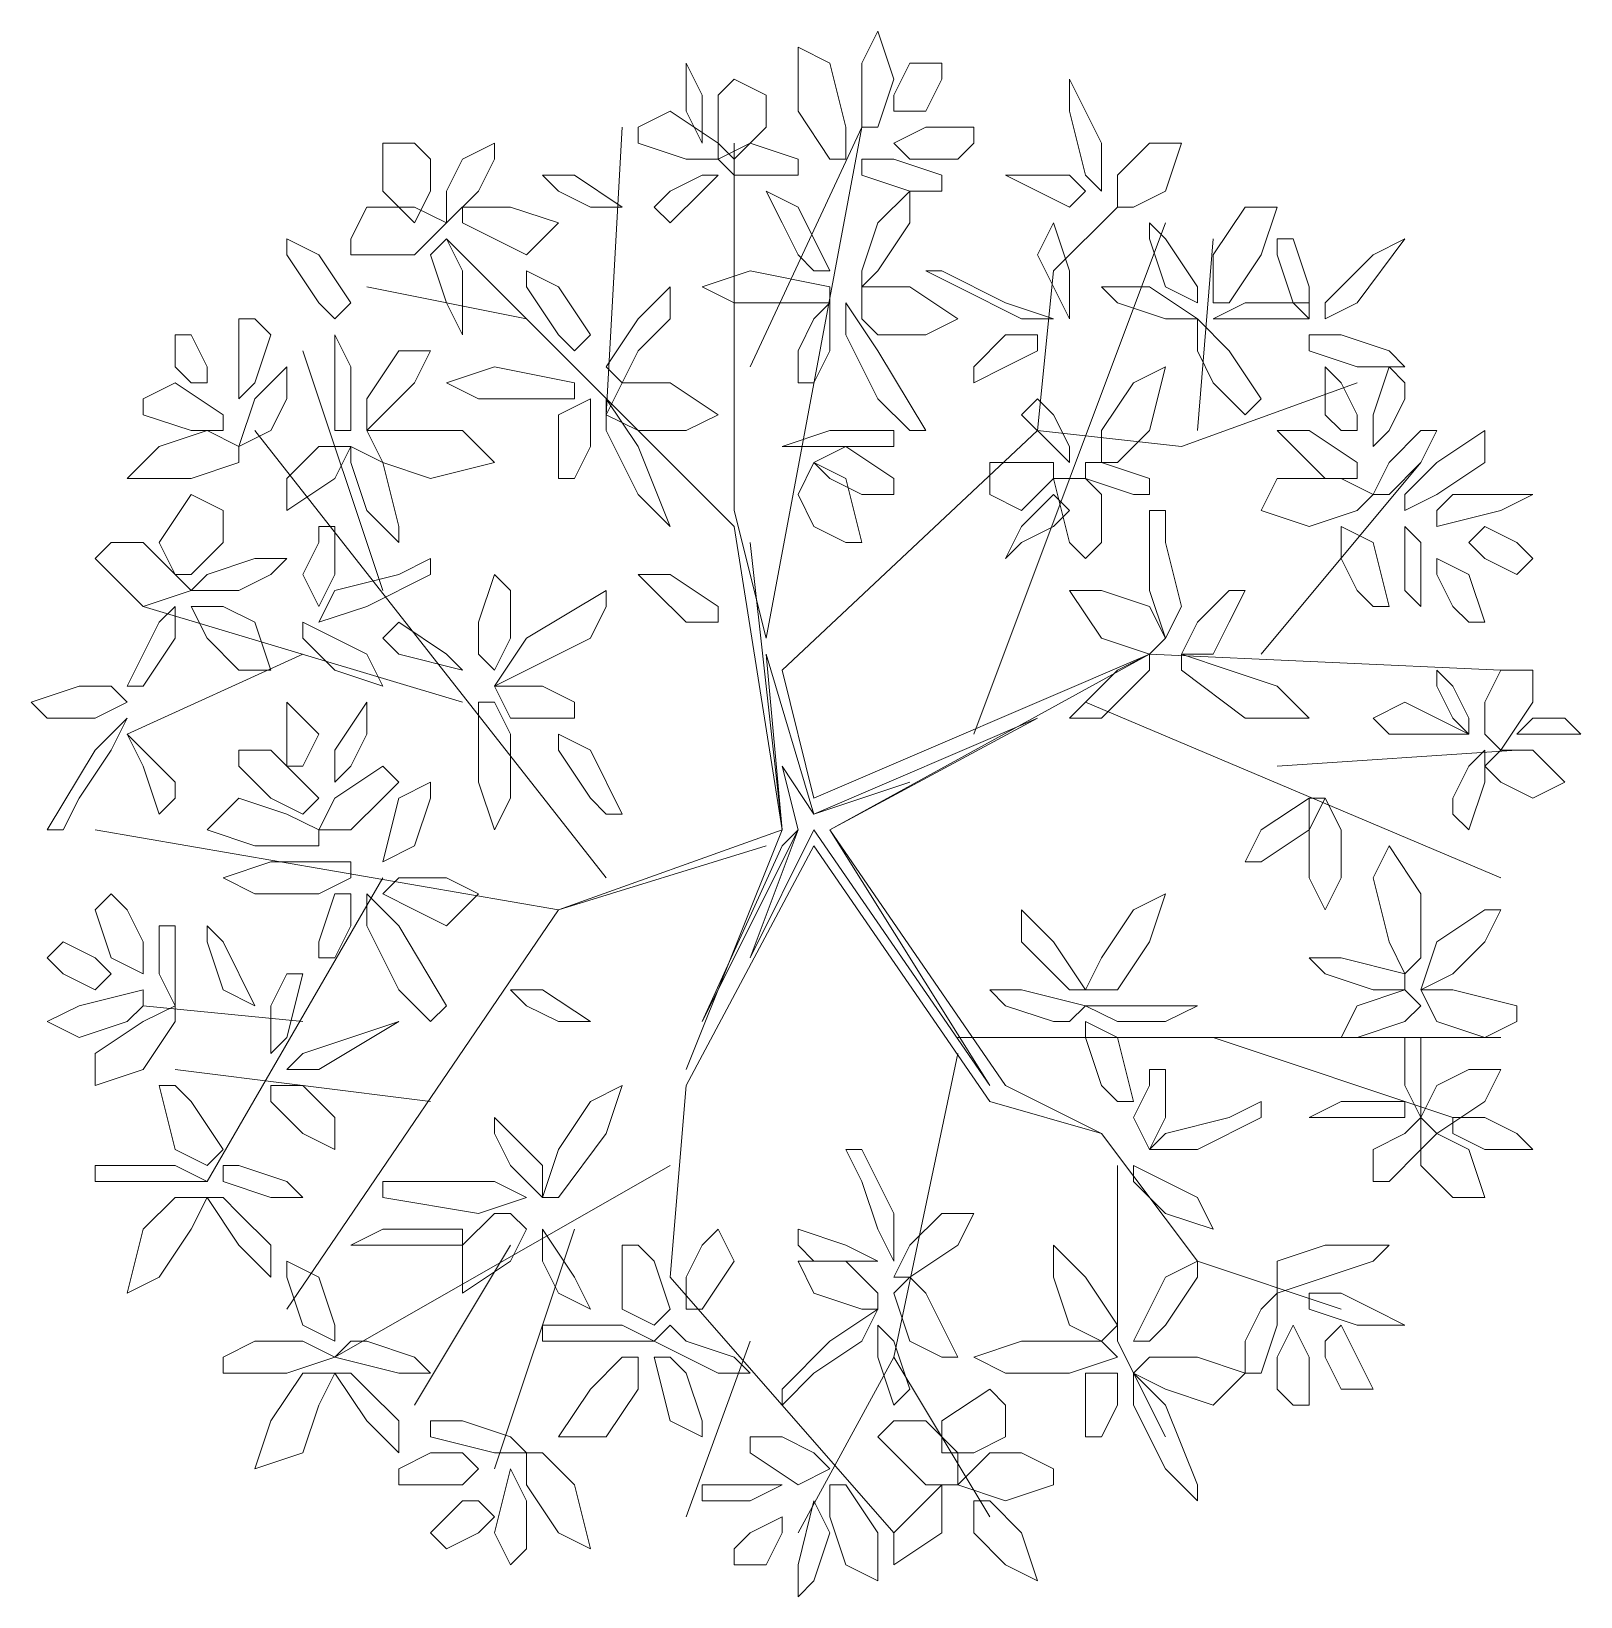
# Model space of a CAD drawing. Header units: millimetres. Extents: x 2364 to 2508, y 1551 to 1771.
# Drawn here: x 2391.828 to 2394.567, y 1619.063 to 1621.831 of the extents above; entities that cross this region are included whole.
import ezdxf

# ---------------------------------------------------------------- set-up
doc = ezdxf.new("R2010")
doc.units = ezdxf.units.MM
doc.layers.add('PDF_0', color=7, linetype='Continuous')

msp = doc.modelspace()

# ---------------------------------------------------------------- linework, layer by layer
at = {"layer": 'PDF_0', "lineweight": 9}
for points in [[(2393.2961, 1621.7177), (2393.2961, 1621.7742), (2393.3244, 1621.8307), (2393.3526, 1621.7459), (2393.3244, 1621.6612), (2393.2961, 1621.6612)], [(2393.2679, 1621.6047), (2393.2397, 1621.6047), (2393.1832, 1621.6895), (2393.1832, 1621.8024), (2393.2397, 1621.7742), (2393.2679, 1621.6612)], [(2393.0137, 1621.633), (2393.0137, 1621.6612), (2393.0137, 1621.7177), (2392.9855, 1621.7742), (2392.9855, 1621.7459), (2392.9855, 1621.6895)], [(2393.3526, 1621.6895), (2393.3526, 1621.7177), (2393.3809, 1621.7742), (2393.4373, 1621.7742), (2393.4373, 1621.7459), (2393.4091, 1621.6895)], [(2393.0702, 1621.6047), (2393.042, 1621.633), (2393.042, 1621.7177), (2393.0702, 1621.7459), (2393.1267, 1621.7177), (2393.1267, 1621.6612)], [(2393.6633, 1621.6895), (2393.6633, 1621.7459), (2393.7197, 1621.633), (2393.7197, 1621.5483), (2393.6915, 1621.5765)], [(2392.9855, 1621.6047), (2392.9008, 1621.633), (2392.9008, 1621.6612), (2392.9573, 1621.6895), (2393.042, 1621.633), (2393.042, 1621.6047)], [(2393.4656, 1621.6047), (2393.3809, 1621.6047), (2393.3526, 1621.633), (2393.4091, 1621.6612), (2393.4938, 1621.6612), (2393.4938, 1621.633)], [(2392.5337, 1621.6047), (2392.5337, 1621.5483), (2392.5054, 1621.4918), (2392.449, 1621.5483), (2392.449, 1621.633), (2392.5054, 1621.633)], [(2392.6466, 1621.633), (2392.6466, 1621.6047), (2392.6184, 1621.5483), (2392.5619, 1621.4918), (2392.5619, 1621.5483), (2392.5902, 1621.6047)], [(2393.1549, 1621.5765), (2393.0702, 1621.5765), (2393.042, 1621.6047), (2393.0985, 1621.633), (2393.1832, 1621.6047), (2393.1832, 1621.5765)], [(2393.748, 1621.52), (2393.7762, 1621.52), (2393.8327, 1621.5483), (2393.8609, 1621.633), (2393.8045, 1621.633), (2393.748, 1621.5765)], [(2393.3809, 1621.5483), (2393.2961, 1621.5765), (2393.2961, 1621.6047), (2393.3526, 1621.6047), (2393.4373, 1621.5765), (2393.4373, 1621.5483)], [(2392.8161, 1621.52), (2392.8725, 1621.52), (2392.7878, 1621.5765), (2392.7314, 1621.5765), (2392.7596, 1621.5483)], [(2392.9573, 1621.5483), (2393.0137, 1621.5765), (2393.042, 1621.5765), (2393.0137, 1621.5483), (2392.9573, 1621.4918), (2392.929, 1621.52)], [(2393.6068, 1621.5483), (2393.6633, 1621.52), (2393.6915, 1621.5483), (2393.6633, 1621.5765), (2393.5785, 1621.5765), (2393.5503, 1621.5765)], [(2393.1832, 1621.4353), (2393.1549, 1621.4918), (2393.1267, 1621.5483), (2393.1832, 1621.52), (2393.2397, 1621.4071), (2393.2114, 1621.4071)], [(2393.3244, 1621.4071), (2393.3809, 1621.4918), (2393.3809, 1621.5483), (2393.3244, 1621.4918), (2393.2961, 1621.4071), (2393.2961, 1621.3788)], [(2392.4207, 1621.52), (2392.5054, 1621.52), (2392.5619, 1621.4918), (2392.5054, 1621.4353), (2392.3925, 1621.4353), (2392.3925, 1621.4635)], [(2392.5902, 1621.4918), (2392.5902, 1621.52), (2392.6749, 1621.52), (2392.7596, 1621.4918), (2392.7031, 1621.4353), (2392.6466, 1621.4635)], [(2393.9174, 1621.3506), (2393.9457, 1621.3506), (2394.0021, 1621.4353), (2394.0304, 1621.52), (2393.9739, 1621.52), (2393.9174, 1621.4353)], [(2393.6633, 1621.3223), (2393.6633, 1621.4071), (2393.635, 1621.4918), (2393.6068, 1621.4353), (2393.635, 1621.3788)], [(2393.8327, 1621.3788), (2393.8045, 1621.4635), (2393.8045, 1621.4918), (2393.8327, 1621.4635), (2393.8892, 1621.3788), (2393.8892, 1621.3506)], [(2392.336, 1621.3506), (2392.2795, 1621.4353), (2392.2795, 1621.4635), (2392.336, 1621.4353), (2392.3925, 1621.3506), (2392.3642, 1621.3223)], [(2392.5619, 1621.3506), (2392.5337, 1621.4353), (2392.5619, 1621.4635), (2392.5902, 1621.4071), (2392.5902, 1621.3223), (2392.5902, 1621.2941)], [(2394.0304, 1621.4353), (2394.0586, 1621.3506), (2394.0869, 1621.3223), (2394.0869, 1621.3788), (2394.0586, 1621.4635), (2394.0304, 1621.4635)], [(2394.1998, 1621.4353), (2394.2563, 1621.4635), (2394.1716, 1621.3506), (2394.1151, 1621.3223), (2394.1151, 1621.3506)], [(2392.7596, 1621.2941), (2392.7031, 1621.3788), (2392.7031, 1621.4071), (2392.7596, 1621.3788), (2392.8161, 1621.2941), (2392.7878, 1621.2659)], [(2393.1832, 1621.3506), (2393.0702, 1621.3506), (2393.0137, 1621.3788), (2393.0985, 1621.4071), (2393.2397, 1621.3788), (2393.2397, 1621.3506)], [(2393.4656, 1621.3788), (2393.5785, 1621.3223), (2393.635, 1621.3223), (2393.5503, 1621.3506), (2393.4373, 1621.4071), (2393.4091, 1621.4071)], [(2392.9008, 1621.2659), (2392.9573, 1621.3223), (2392.9573, 1621.3788), (2392.9008, 1621.3223), (2392.8443, 1621.2376), (2392.8725, 1621.2094)], [(2393.2961, 1621.3223), (2393.2961, 1621.3788), (2393.3809, 1621.3788), (2393.4656, 1621.3223), (2393.4091, 1621.2941), (2393.3244, 1621.2941)], [(2393.8327, 1621.3223), (2393.8892, 1621.3223), (2393.8045, 1621.3788), (2393.7197, 1621.3788), (2393.748, 1621.3506)], [(2393.1832, 1621.2094), (2393.2114, 1621.2094), (2393.2397, 1621.2659), (2393.2397, 1621.3506), (2393.2114, 1621.3223), (2393.1832, 1621.2659)], [(2393.3244, 1621.1811), (2393.2679, 1621.2941), (2393.2679, 1621.3506), (2393.3244, 1621.2659), (2393.4091, 1621.1247), (2393.3809, 1621.1247)], [(2394.0304, 1621.3223), (2393.9457, 1621.3223), (2393.9174, 1621.3223), (2393.9739, 1621.3506), (2394.0869, 1621.3506), (2394.0869, 1621.3223)], [(2392.2513, 1621.2941), (2392.223, 1621.2094), (2392.1948, 1621.1811), (2392.1948, 1621.2376), (2392.1948, 1621.3223), (2392.223, 1621.3223)], [(2393.9174, 1621.2094), (2393.8892, 1621.2659), (2393.8892, 1621.3223), (2393.9457, 1621.2659), (2394.0021, 1621.1811), (2393.9739, 1621.1529)], [(2392.1383, 1621.2094), (2392.1101, 1621.2094), (2392.0818, 1621.2376), (2392.0818, 1621.2941), (2392.1101, 1621.2941), (2392.1383, 1621.2376)], [(2392.3642, 1621.1811), (2392.3642, 1621.2376), (2392.3642, 1621.2941), (2392.3925, 1621.2376), (2392.3925, 1621.1247), (2392.3642, 1621.1247)], [(2393.5503, 1621.2376), (2393.6068, 1621.2659), (2393.6068, 1621.2941), (2393.5503, 1621.2941), (2393.4938, 1621.2376), (2393.4938, 1621.2094)], [(2394.0869, 1621.2941), (2394.0869, 1621.2659), (2394.1716, 1621.2376), (2394.2563, 1621.2376), (2394.2281, 1621.2659), (2394.1433, 1621.2941)], [(2392.4207, 1621.1811), (2392.4772, 1621.2659), (2392.5337, 1621.2659), (2392.5054, 1621.2094), (2392.4207, 1621.1247), (2392.4207, 1621.1529)], [(2392.2795, 1621.1811), (2392.2795, 1621.2376), (2392.223, 1621.1811), (2392.1948, 1621.0964), (2392.2513, 1621.1247)], [(2392.7314, 1621.1811), (2392.6184, 1621.1811), (2392.5619, 1621.2094), (2392.6466, 1621.2376), (2392.7878, 1621.2094), (2392.7878, 1621.1811)], [(2393.7197, 1621.0682), (2393.748, 1621.0682), (2393.8045, 1621.1247), (2393.8327, 1621.2376), (2393.7762, 1621.2094), (2393.7197, 1621.1247)], [(2394.1716, 1621.1247), (2394.1433, 1621.1247), (2394.1151, 1621.1529), (2394.1151, 1621.2376), (2394.1433, 1621.2094), (2394.1716, 1621.1529)], [(2394.2563, 1621.1811), (2394.2281, 1621.1247), (2394.1998, 1621.0964), (2394.1998, 1621.1529), (2394.2281, 1621.2376), (2394.2563, 1621.2094)], [(2392.1101, 1621.1247), (2392.0254, 1621.1529), (2392.0254, 1621.1811), (2392.0818, 1621.2094), (2392.1666, 1621.1529), (2392.1666, 1621.1247)], [(2392.8443, 1621.1529), (2392.8725, 1621.2094), (2392.9573, 1621.2094), (2393.042, 1621.1529), (2392.9855, 1621.1247), (2392.9008, 1621.1247)], [(2392.7596, 1621.0399), (2392.7878, 1621.0399), (2392.8161, 1621.0964), (2392.8161, 1621.1811), (2392.7596, 1621.1529), (2392.7596, 1621.0964)], [(2392.9008, 1621.0117), (2392.9573, 1620.9552), (2392.9008, 1621.0964), (2392.8443, 1621.1811), (2392.8443, 1621.1247)], [(2393.635, 1621.1529), (2393.6633, 1621.0964), (2393.6633, 1621.0682), (2393.635, 1621.0964), (2393.5785, 1621.1529), (2393.6068, 1621.1811)], [(2392.1948, 1621.0964), (2392.1948, 1621.0682), (2392.1101, 1621.0399), (2391.9971, 1621.0399), (2392.0536, 1621.0964), (2392.1383, 1621.1247)], [(2392.4207, 1621.1247), (2392.449, 1621.0682), (2392.5337, 1621.0399), (2392.6466, 1621.0682), (2392.5902, 1621.1247), (2392.5054, 1621.1247)], [(2393.2961, 1621.0964), (2393.2114, 1621.0964), (2393.1549, 1621.0964), (2393.2397, 1621.1247), (2393.3526, 1621.1247), (2393.3526, 1621.0964)], [(2394.1151, 1621.0399), (2394.0586, 1621.0964), (2394.0304, 1621.1247), (2394.0869, 1621.1247), (2394.1716, 1621.0682), (2394.1716, 1621.0399)], [(2394.2845, 1621.0682), (2394.2281, 1621.0117), (2394.1998, 1621.0117), (2394.2281, 1621.0682), (2394.2845, 1621.1247), (2394.3128, 1621.1247)], [(2394.2563, 1620.9835), (2394.2563, 1621.0117), (2394.3128, 1621.0682), (2394.3975, 1621.1247), (2394.3975, 1621.0682), (2394.3128, 1621.0117)], [(2392.2795, 1621.0399), (2392.2795, 1620.9835), (2392.3642, 1621.0399), (2392.3925, 1621.0964), (2392.336, 1621.0964)], [(2392.4207, 1620.9835), (2392.3925, 1621.0682), (2392.3925, 1621.0964), (2392.449, 1621.0682), (2392.4772, 1620.9552), (2392.4772, 1620.927)], [(2393.2961, 1621.0117), (2393.2397, 1621.0399), (2393.2114, 1621.0682), (2393.2679, 1621.0964), (2393.3526, 1621.0399), (2393.3526, 1621.0117)], [(2393.2114, 1620.9552), (2393.1832, 1621.0117), (2393.2114, 1621.0682), (2393.2679, 1621.0399), (2393.2961, 1620.927), (2393.2679, 1620.927)], [(2393.635, 1621.0682), (2393.635, 1621.0399), (2393.5785, 1620.9835), (2393.5221, 1621.0117), (2393.5221, 1621.0682), (2393.5785, 1621.0682)], [(2393.7762, 1621.0117), (2393.6915, 1621.0399), (2393.6915, 1621.0682), (2393.7197, 1621.0682), (2393.8045, 1621.0399), (2393.8045, 1621.0117)], [(2393.7197, 1621.0117), (2393.7197, 1620.927), (2393.6915, 1620.8987), (2393.6633, 1620.927), (2393.635, 1621.0399), (2393.6915, 1621.0399)], [(2394.1998, 1621.0117), (2394.1716, 1620.9835), (2394.0869, 1620.9552), (2394.0021, 1620.9835), (2394.0304, 1621.0399), (2394.1433, 1621.0399)], [(2392.1666, 1620.927), (2392.1101, 1620.8705), (2392.0818, 1620.8705), (2392.0536, 1620.927), (2392.1101, 1621.0117), (2392.1666, 1620.9835)], [(2393.6633, 1620.9835), (2393.635, 1621.0117), (2393.5785, 1620.9552), (2393.5503, 1620.8987), (2393.5785, 1620.927), (2393.635, 1620.9552)], [(2394.341, 1621.0117), (2394.4257, 1621.0117), (2394.4822, 1621.0117), (2394.4257, 1620.9835), (2394.3128, 1620.9552), (2394.3128, 1620.9835)], [(2393.8327, 1620.927), (2393.8609, 1620.814), (2393.8327, 1620.7576), (2393.8045, 1620.8423), (2393.8045, 1620.9835), (2393.8327, 1620.9835)], [(2392.336, 1620.927), (2392.3078, 1620.8705), (2392.336, 1620.814), (2392.3642, 1620.8705), (2392.3642, 1620.9552), (2392.336, 1620.9552)], [(2394.1716, 1620.8423), (2394.1433, 1620.8987), (2394.1433, 1620.9552), (2394.1998, 1620.927), (2394.2281, 1620.814), (2394.1998, 1620.814)], [(2394.2563, 1620.8423), (2394.2845, 1620.814), (2394.2845, 1620.927), (2394.2563, 1620.9552), (2394.2563, 1620.927)], [(2394.3693, 1620.927), (2394.3975, 1620.9552), (2394.454, 1620.927), (2394.4822, 1620.8987), (2394.454, 1620.8705), (2394.3975, 1620.8987)], [(2392.0254, 1620.927), (2392.0818, 1620.8705), (2392.1101, 1620.8423), (2392.0254, 1620.814), (2391.9406, 1620.8987), (2391.9689, 1620.927)], [(2392.2795, 1620.8987), (2392.2513, 1620.8705), (2392.1948, 1620.8423), (2392.1101, 1620.8423), (2392.1383, 1620.8705), (2392.223, 1620.8987)], [(2392.4772, 1620.8705), (2392.3642, 1620.8423), (2392.336, 1620.7858), (2392.4207, 1620.814), (2392.5337, 1620.8705), (2392.5337, 1620.8987)], [(2394.341, 1620.814), (2394.3128, 1620.8705), (2394.3128, 1620.8987), (2394.3693, 1620.8705), (2394.3975, 1620.7858), (2394.3693, 1620.7858)], [(2392.6466, 1620.7011), (2392.6184, 1620.7293), (2392.6184, 1620.7858), (2392.6466, 1620.8705), (2392.6749, 1620.8423), (2392.6749, 1620.7576)], [(2392.9855, 1620.7858), (2392.929, 1620.8423), (2392.9008, 1620.8705), (2392.9573, 1620.8705), (2393.042, 1620.814), (2393.042, 1620.7858)], [(2392.8161, 1620.7576), (2392.7031, 1620.7011), (2392.6466, 1620.6728), (2392.7031, 1620.7576), (2392.8443, 1620.8423), (2392.8443, 1620.814)], [(2393.8327, 1620.7576), (2393.8045, 1620.7293), (2393.7197, 1620.7576), (2393.6633, 1620.8423), (2393.7197, 1620.8423), (2393.8045, 1620.814)], [(2393.9739, 1620.8423), (2393.9457, 1620.8423), (2393.8892, 1620.7858), (2393.8609, 1620.7293), (2393.9174, 1620.7293), (2393.9457, 1620.7858)], [(2392.0254, 1620.7293), (2392.0536, 1620.7858), (2392.0818, 1620.814), (2392.0818, 1620.7576), (2392.0254, 1620.6728), (2391.9971, 1620.6728)], [(2392.1101, 1620.814), (2392.1666, 1620.814), (2392.223, 1620.7858), (2392.2513, 1620.7011), (2392.1948, 1620.7011), (2392.1383, 1620.7576)], [(2392.3078, 1620.7858), (2392.3078, 1620.7576), (2392.3642, 1620.7011), (2392.449, 1620.6728), (2392.4207, 1620.7293), (2392.3642, 1620.7576)], [(2392.5619, 1620.7293), (2392.5902, 1620.7011), (2392.4772, 1620.7293), (2392.449, 1620.7576), (2392.4772, 1620.7858)], [(2393.748, 1620.7011), (2393.6915, 1620.6446), (2393.6633, 1620.6164), (2393.7197, 1620.6164), (2393.8045, 1620.7011), (2393.8045, 1620.7293)], [(2393.9457, 1620.7011), (2394.0304, 1620.6728), (2394.0869, 1620.6164), (2393.9739, 1620.6164), (2393.8609, 1620.7011), (2393.8609, 1620.7293)], [(2394.341, 1620.6728), (2394.3693, 1620.6164), (2394.3693, 1620.5881), (2394.341, 1620.6164), (2394.3128, 1620.6728), (2394.3128, 1620.7011)], [(2394.3975, 1620.6446), (2394.4257, 1620.7011), (2394.4822, 1620.7011), (2394.4822, 1620.6446), (2394.4257, 1620.5599), (2394.3975, 1620.5881)], [(2391.9971, 1620.6446), (2391.9689, 1620.6728), (2391.9124, 1620.6728), (2391.8277, 1620.6446), (2391.8559, 1620.6164), (2391.9406, 1620.6164)], [(2392.7878, 1620.6164), (2392.7878, 1620.6446), (2392.7314, 1620.6728), (2392.6466, 1620.6728), (2392.6749, 1620.6164), (2392.7314, 1620.6164)], [(2392.3078, 1620.5316), (2392.2795, 1620.5316), (2392.2795, 1620.5881), (2392.2795, 1620.6446), (2392.3078, 1620.6164), (2392.336, 1620.5881)], [(2392.4207, 1620.5881), (2392.3925, 1620.5316), (2392.3642, 1620.5034), (2392.3642, 1620.5599), (2392.4207, 1620.6446), (2392.4207, 1620.6164)], [(2392.6749, 1620.5881), (2392.6749, 1620.4752), (2392.6466, 1620.4187), (2392.6184, 1620.5034), (2392.6184, 1620.6446), (2392.6466, 1620.6446)], [(2394.3128, 1620.5881), (2394.2281, 1620.5881), (2394.1998, 1620.6164), (2394.2563, 1620.6446), (2394.3693, 1620.5881), (2394.341, 1620.5881)], [(2391.9124, 1620.4752), (2391.9689, 1620.5599), (2391.9971, 1620.6164), (2391.9406, 1620.5599), (2391.8559, 1620.4187), (2391.8842, 1620.4187)], [(2394.454, 1620.5881), (2394.5104, 1620.5881), (2394.5669, 1620.5881), (2394.5387, 1620.6164), (2394.4822, 1620.6164)], [(2392.0818, 1620.5034), (2392.0254, 1620.5599), (2391.9971, 1620.5881), (2392.0254, 1620.5316), (2392.0536, 1620.4469), (2392.0818, 1620.4752)], [(2392.8161, 1620.4752), (2392.7596, 1620.5599), (2392.7596, 1620.5881), (2392.8161, 1620.5599), (2392.8725, 1620.4469), (2392.8443, 1620.4469)], [(2392.2513, 1620.4752), (2392.1948, 1620.5316), (2392.1948, 1620.5599), (2392.2513, 1620.5599), (2392.336, 1620.4752), (2392.3078, 1620.4469)], [(2394.341, 1620.4752), (2394.3693, 1620.5316), (2394.3975, 1620.5599), (2394.3975, 1620.5034), (2394.3693, 1620.4187), (2394.341, 1620.4469)], [(2394.3975, 1620.5316), (2394.4257, 1620.5599), (2394.4822, 1620.5599), (2394.5387, 1620.5034), (2394.4822, 1620.4752), (2394.4257, 1620.5034)], [(2392.449, 1620.4752), (2392.3925, 1620.4187), (2392.336, 1620.4187), (2392.3642, 1620.4752), (2392.449, 1620.5316), (2392.4772, 1620.5034)], [(2392.5054, 1620.3904), (2392.449, 1620.3622), (2392.4772, 1620.4752), (2392.5337, 1620.5034), (2392.5337, 1620.4752)], [(2392.336, 1620.4187), (2392.336, 1620.3904), (2392.223, 1620.3904), (2392.1383, 1620.4187), (2392.1948, 1620.4752), (2392.2795, 1620.4469)], [(2394.0869, 1620.4187), (2394.0021, 1620.3622), (2393.9739, 1620.3622), (2394.0021, 1620.4187), (2394.0869, 1620.4752), (2394.1151, 1620.4752)], [(2394.1433, 1620.4187), (2394.1433, 1620.334), (2394.1151, 1620.2775), (2394.0869, 1620.334), (2394.0869, 1620.4752), (2394.1151, 1620.4752)], [(2394.2563, 1620.1645), (2394.2845, 1620.1928), (2394.2845, 1620.3057), (2394.2281, 1620.3904), (2394.1998, 1620.334), (2394.2281, 1620.221)], [(2392.336, 1620.3057), (2392.223, 1620.3057), (2392.1666, 1620.334), (2392.2513, 1620.3622), (2392.3925, 1620.3622), (2392.3925, 1620.334)], [(2392.449, 1620.3057), (2392.4772, 1620.334), (2392.5619, 1620.334), (2392.6184, 1620.3057), (2392.5619, 1620.2492), (2392.5054, 1620.2775)], [(2391.9971, 1620.2775), (2392.0254, 1620.221), (2392.0254, 1620.1645), (2391.9689, 1620.1928), (2391.9406, 1620.2775), (2391.9689, 1620.3057)], [(2392.336, 1620.1928), (2392.3642, 1620.1928), (2392.3925, 1620.2492), (2392.3925, 1620.3057), (2392.3642, 1620.3057), (2392.336, 1620.221)], [(2392.4772, 1620.1363), (2392.4207, 1620.2492), (2392.4207, 1620.3057), (2392.4772, 1620.2492), (2392.5619, 1620.108), (2392.5337, 1620.0798)], [(2393.6915, 1620.1363), (2393.748, 1620.1363), (2393.8045, 1620.221), (2393.8327, 1620.3057), (2393.7762, 1620.2775), (2393.7197, 1620.1928)], [(2393.635, 1620.1645), (2393.5785, 1620.221), (2393.5785, 1620.2775), (2393.635, 1620.221), (2393.6915, 1620.1363), (2393.6633, 1620.1363)], [(2394.3975, 1620.221), (2394.341, 1620.1645), (2394.2845, 1620.1363), (2394.3128, 1620.221), (2394.3975, 1620.2775), (2394.4257, 1620.2775)], [(2392.0818, 1620.221), (2392.0818, 1620.1363), (2392.0818, 1620.108), (2392.0536, 1620.1645), (2392.0536, 1620.2492), (2392.0818, 1620.2492)], [(2392.1666, 1620.1363), (2392.223, 1620.108), (2392.1666, 1620.221), (2392.1383, 1620.2492), (2392.1383, 1620.221)], [(2391.9689, 1620.1645), (2391.9406, 1620.1363), (2391.8842, 1620.1645), (2391.8559, 1620.1928), (2391.8842, 1620.221), (2391.9406, 1620.1928)], [(2394.1998, 1620.1363), (2394.1151, 1620.1645), (2394.0869, 1620.1928), (2394.1433, 1620.1928), (2394.2563, 1620.1645), (2394.2563, 1620.1363)], [(2392.2513, 1620.108), (2392.2513, 1620.0516), (2392.2513, 1620.0233), (2392.2795, 1620.0516), (2392.3078, 1620.1645), (2392.2795, 1620.1645)], [(2391.9971, 1620.0798), (2391.9124, 1620.0516), (2391.8559, 1620.0798), (2391.9124, 1620.108), (2392.0254, 1620.1363), (2392.0254, 1620.108)], [(2392.7596, 1620.0798), (2392.8161, 1620.0798), (2392.7314, 1620.1363), (2392.6749, 1620.1363), (2392.7031, 1620.108)], [(2393.635, 1620.0798), (2393.5503, 1620.108), (2393.5221, 1620.1363), (2393.5785, 1620.1363), (2393.6915, 1620.108), (2393.6633, 1620.0798)], [(2394.2563, 1620.0798), (2394.1716, 1620.0516), (2394.1433, 1620.0516), (2394.1716, 1620.108), (2394.2563, 1620.1363), (2394.2845, 1620.108)], [(2394.3975, 1620.0516), (2394.3128, 1620.0798), (2394.2845, 1620.1363), (2394.341, 1620.1363), (2394.454, 1620.108), (2394.454, 1620.0798)], [(2392.0818, 1620.108), (2392.0818, 1620.0798), (2392.0254, 1619.9951), (2391.9406, 1619.9668), (2391.9406, 1620.0233), (2392.0254, 1620.0798)], [(2393.8327, 1620.0798), (2393.8892, 1620.108), (2393.7762, 1620.108), (2393.6915, 1620.108), (2393.748, 1620.0798)], [(2392.3925, 1620.0516), (2392.4772, 1620.0798), (2392.336, 1619.9951), (2392.2795, 1619.9951), (2392.3078, 1620.0233)], [(2393.7197, 1619.9668), (2393.6915, 1620.0516), (2393.6915, 1620.0798), (2393.748, 1620.0516), (2393.7762, 1619.9386), (2393.748, 1619.9386)], [(2394.2845, 1620.0233), (2394.2845, 1619.9386), (2394.2845, 1619.9104), (2394.2563, 1619.9668), (2394.2563, 1620.0516), (2394.2845, 1620.0516)], [(2393.8045, 1619.9668), (2393.7762, 1619.9104), (2393.8045, 1619.8539), (2393.8327, 1619.9104), (2393.8327, 1619.9951), (2393.8045, 1619.9951)], [(2394.3128, 1619.9668), (2394.3693, 1619.9951), (2394.4257, 1619.9951), (2394.3975, 1619.9386), (2394.3128, 1619.8821), (2394.2845, 1619.9104)], [(2392.1101, 1619.9386), (2392.1666, 1619.8539), (2392.1383, 1619.8256), (2392.0818, 1619.8539), (2392.0536, 1619.9668), (2392.0818, 1619.9668)], [(2392.2513, 1619.9668), (2392.2513, 1619.9386), (2392.3078, 1619.8821), (2392.3642, 1619.8539), (2392.3642, 1619.9104), (2392.3078, 1619.9668)], [(2392.7596, 1619.8539), (2392.8161, 1619.9386), (2392.8725, 1619.9668), (2392.8443, 1619.8821), (2392.7596, 1619.7692), (2392.7314, 1619.7692)], [(2393.9457, 1619.9104), (2393.8327, 1619.8821), (2393.8045, 1619.8539), (2393.8892, 1619.8539), (2394.0021, 1619.9104), (2394.0021, 1619.9386)], [(2394.1998, 1619.9104), (2394.1151, 1619.9104), (2394.0869, 1619.9104), (2394.1433, 1619.9386), (2394.2563, 1619.9386), (2394.2563, 1619.9104)], [(2392.6466, 1619.9104), (2392.6466, 1619.8821), (2392.6749, 1619.8256), (2392.7314, 1619.7692), (2392.7314, 1619.8256), (2392.6749, 1619.8821)], [(2394.1998, 1619.8539), (2394.2563, 1619.8821), (2394.2845, 1619.9104), (2394.2845, 1619.8539), (2394.2281, 1619.7974), (2394.1998, 1619.7974)], [(2394.341, 1619.9104), (2394.341, 1619.8821), (2394.3975, 1619.8539), (2394.4822, 1619.8539), (2394.454, 1619.8821), (2394.3975, 1619.9104)], [(2394.2845, 1619.8539), (2394.3128, 1619.8821), (2394.3693, 1619.8539), (2394.3975, 1619.7692), (2394.341, 1619.7692), (2394.2845, 1619.8256)], [(2393.2961, 1619.7974), (2393.3244, 1619.7127), (2393.3526, 1619.6562), (2393.3526, 1619.7409), (2393.2961, 1619.8539), (2393.2679, 1619.8539)], [(2391.9971, 1619.8256), (2392.0818, 1619.8256), (2392.1383, 1619.7974), (2392.0536, 1619.7974), (2391.9406, 1619.7974), (2391.9406, 1619.8256)], [(2392.1948, 1619.8256), (2392.2795, 1619.7974), (2392.3078, 1619.7692), (2392.2513, 1619.7692), (2392.1666, 1619.7974), (2392.1666, 1619.8256)], [(2393.7762, 1619.8256), (2393.7762, 1619.7974), (2393.8327, 1619.7409), (2393.9174, 1619.7127), (2393.8892, 1619.7692), (2393.8327, 1619.7974)], [(2392.5337, 1619.7974), (2392.6466, 1619.7974), (2392.7031, 1619.7692), (2392.6184, 1619.7409), (2392.449, 1619.7692), (2392.449, 1619.7974)], [(2392.1383, 1619.7692), (2392.0818, 1619.7692), (2392.0254, 1619.7127), (2391.9971, 1619.5997), (2392.0536, 1619.628), (2392.1101, 1619.7127)], [(2392.1948, 1619.7409), (2392.2513, 1619.6844), (2392.2513, 1619.628), (2392.1948, 1619.6844), (2392.1383, 1619.7692), (2392.1666, 1619.7692)], [(2392.6749, 1619.7409), (2392.7031, 1619.7127), (2392.6749, 1619.6562), (2392.5902, 1619.5997), (2392.5902, 1619.6844), (2392.6466, 1619.7409)], [(2393.3526, 1619.628), (2393.3809, 1619.628), (2393.4656, 1619.6844), (2393.4938, 1619.7409), (2393.4373, 1619.7409), (2393.3809, 1619.6844)], [(2392.5337, 1619.6844), (2392.4207, 1619.6844), (2392.3925, 1619.6844), (2392.449, 1619.7127), (2392.5902, 1619.7127), (2392.5902, 1619.6844)], [(2392.7314, 1619.6562), (2392.7314, 1619.7127), (2392.7878, 1619.628), (2392.8161, 1619.5715), (2392.7596, 1619.5997)], [(2392.9855, 1619.628), (2393.0137, 1619.6844), (2393.042, 1619.7127), (2393.0702, 1619.6562), (2393.0137, 1619.5715), (2392.9855, 1619.5715)], [(2393.2114, 1619.6562), (2393.2961, 1619.6562), (2393.3244, 1619.6562), (2393.2679, 1619.6844), (2393.1832, 1619.7127), (2393.1832, 1619.6844)], [(2392.929, 1619.6562), (2392.9573, 1619.5715), (2392.929, 1619.5432), (2392.8725, 1619.5715), (2392.8725, 1619.6844), (2392.9008, 1619.6844)], [(2393.6633, 1619.5432), (2393.635, 1619.628), (2393.635, 1619.6844), (2393.6915, 1619.628), (2393.748, 1619.5432), (2393.7197, 1619.515)], [(2394.0304, 1619.5997), (2394.0304, 1619.6562), (2394.1151, 1619.6844), (2394.2281, 1619.6844), (2394.1998, 1619.6562), (2394.1151, 1619.628)], [(2392.336, 1619.628), (2392.3642, 1619.5432), (2392.3642, 1619.515), (2392.3078, 1619.5432), (2392.2795, 1619.628), (2392.2795, 1619.6562)], [(2393.3244, 1619.5715), (2393.3244, 1619.5997), (2393.2679, 1619.6562), (2393.1832, 1619.6562), (2393.2114, 1619.5997), (2393.2961, 1619.5715)], [(2393.8327, 1619.5432), (2393.8892, 1619.628), (2393.8892, 1619.6562), (2393.8327, 1619.628), (2393.7762, 1619.515), (2393.8045, 1619.515)], [(2393.3809, 1619.515), (2393.3526, 1619.5997), (2393.3809, 1619.628), (2393.4091, 1619.5997), (2393.4656, 1619.4868), (2393.4373, 1619.4868)], [(2393.9739, 1619.515), (2394.0021, 1619.5715), (2394.0304, 1619.5997), (2394.0304, 1619.5432), (2394.0021, 1619.4585), (2393.9739, 1619.4585)], [(2394.1433, 1619.5997), (2394.1998, 1619.5715), (2394.2563, 1619.5432), (2394.1716, 1619.5432), (2394.0869, 1619.5715), (2394.0869, 1619.5997)], [(2393.2114, 1619.4585), (2393.2961, 1619.515), (2393.3244, 1619.5715), (2393.2397, 1619.515), (2393.1549, 1619.4303), (2393.1549, 1619.402)], [(2392.7878, 1619.5432), (2392.8725, 1619.5432), (2392.929, 1619.515), (2392.8443, 1619.515), (2392.7314, 1619.515), (2392.7314, 1619.5432)], [(2392.9855, 1619.515), (2393.0702, 1619.4868), (2393.0985, 1619.4585), (2393.042, 1619.4585), (2392.929, 1619.515), (2392.9573, 1619.5432)], [(2393.3809, 1619.4303), (2393.3526, 1619.402), (2393.3244, 1619.4868), (2393.3244, 1619.5432), (2393.3526, 1619.515)], [(2394.0304, 1619.4303), (2394.0304, 1619.4868), (2394.0586, 1619.5432), (2394.0869, 1619.4868), (2394.0869, 1619.402), (2394.0586, 1619.402)], [(2394.1151, 1619.515), (2394.1433, 1619.5432), (2394.1716, 1619.4868), (2394.1998, 1619.4303), (2394.1433, 1619.4303), (2394.1151, 1619.4868)], [(2392.223, 1619.515), (2392.3078, 1619.515), (2392.3642, 1619.4868), (2392.2795, 1619.4585), (2392.1666, 1619.4585), (2392.1666, 1619.4868)], [(2392.4207, 1619.515), (2392.5054, 1619.4868), (2392.5337, 1619.4585), (2392.4772, 1619.4585), (2392.3642, 1619.4868), (2392.3925, 1619.515)], [(2393.6633, 1619.4585), (2393.5503, 1619.4585), (2393.4938, 1619.4868), (2393.5785, 1619.515), (2393.7197, 1619.515), (2393.748, 1619.4868)], [(2392.9008, 1619.4868), (2392.8725, 1619.4868), (2392.8161, 1619.4303), (2392.7596, 1619.3456), (2392.8443, 1619.3456), (2392.9008, 1619.4303)], [(2392.9855, 1619.4585), (2393.0137, 1619.3738), (2393.0137, 1619.3456), (2392.9573, 1619.3738), (2392.929, 1619.4868), (2392.9573, 1619.4868)], [(2393.7762, 1619.4585), (2393.8045, 1619.4868), (2393.8892, 1619.4868), (2393.9739, 1619.4585), (2393.9174, 1619.402), (2393.8327, 1619.4303)], [(2392.3642, 1619.4585), (2392.3078, 1619.4585), (2392.2513, 1619.3738), (2392.223, 1619.2891), (2392.3078, 1619.3173), (2392.336, 1619.402)], [(2392.4207, 1619.4303), (2392.4772, 1619.3738), (2392.4772, 1619.3173), (2392.4207, 1619.3738), (2392.3642, 1619.4585), (2392.3925, 1619.4585)], [(2393.6915, 1619.3456), (2393.7197, 1619.3456), (2393.748, 1619.402), (2393.748, 1619.4585), (2393.6915, 1619.4585), (2393.6915, 1619.3738)], [(2393.8327, 1619.2891), (2393.7762, 1619.402), (2393.7762, 1619.4585), (2393.8327, 1619.402), (2393.8892, 1619.2608), (2393.8892, 1619.2326)], [(2393.5503, 1619.3456), (2393.4938, 1619.3173), (2393.4373, 1619.3173), (2393.4373, 1619.3738), (2393.5221, 1619.4303), (2393.5503, 1619.402)], [(2392.5902, 1619.3738), (2392.6749, 1619.3456), (2392.7031, 1619.3173), (2392.6466, 1619.3173), (2392.5337, 1619.3456), (2392.5337, 1619.3738)], [(2393.4091, 1619.3738), (2393.4656, 1619.3173), (2393.4656, 1619.2608), (2393.4091, 1619.2608), (2393.3244, 1619.3456), (2393.3526, 1619.3738)], [(2393.1549, 1619.3456), (2393.2114, 1619.3173), (2393.2397, 1619.2891), (2393.1832, 1619.2608), (2393.0985, 1619.3173), (2393.0985, 1619.3456)], [(2392.5337, 1619.3173), (2392.5902, 1619.3173), (2392.6184, 1619.2891), (2392.5902, 1619.2608), (2392.4772, 1619.2608), (2392.4772, 1619.2891)], [(2392.7031, 1619.3173), (2392.7314, 1619.3173), (2392.7878, 1619.2608), (2392.8161, 1619.1479), (2392.7596, 1619.1761), (2392.7031, 1619.2608)], [(2393.635, 1619.2891), (2393.635, 1619.2608), (2393.5503, 1619.2326), (2393.4656, 1619.2608), (2393.5221, 1619.3173), (2393.5785, 1619.3173)], [(2392.7031, 1619.2326), (2392.6749, 1619.2891), (2392.6466, 1619.1761), (2392.6749, 1619.1197), (2392.7031, 1619.1479)], [(2393.0702, 1619.2608), (2393.1267, 1619.2608), (2393.1549, 1619.2608), (2393.0985, 1619.2326), (2393.0137, 1619.2326), (2393.0137, 1619.2608)], [(2393.2397, 1619.2608), (2393.2679, 1619.2608), (2393.3244, 1619.1761), (2393.3244, 1619.0914), (2393.2679, 1619.1197), (2393.2397, 1619.2044)], [(2393.3526, 1619.1761), (2393.3526, 1619.1197), (2393.4373, 1619.1761), (2393.4373, 1619.2608), (2393.4091, 1619.2326)], [(2392.6184, 1619.2326), (2392.6466, 1619.2044), (2392.6184, 1619.1761), (2392.5619, 1619.1479), (2392.5337, 1619.1761), (2392.5902, 1619.2326)], [(2393.2397, 1619.1761), (2393.2114, 1619.2326), (2393.1832, 1619.1197), (2393.1832, 1619.0632), (2393.2114, 1619.0914)], [(2393.4938, 1619.2326), (2393.5221, 1619.2326), (2393.5785, 1619.1761), (2393.6068, 1619.0914), (2393.5503, 1619.1197), (2393.4938, 1619.1761)], [(2393.1549, 1619.2044), (2393.1549, 1619.1761), (2393.1267, 1619.1197), (2393.0702, 1619.1197), (2393.0702, 1619.1479), (2393.0985, 1619.1761)]]:
    msp.add_lwpolyline(points, close=True, dxfattribs=at)
for points in [[(2392.8443, 1621.1529), (2392.8725, 1621.6612)], [(2393.0985, 1621.2376), (2393.2961, 1621.6612), (2393.1267, 1620.7576), (2393.0702, 1620.9835), (2393.0702, 1621.633)], [(2393.748, 1621.52), (2393.635, 1621.4071), (2393.6068, 1621.1247), (2393.8609, 1621.0964), (2394.1716, 1621.2094)], [(2393.4938, 1620.5881), (2393.8327, 1621.4918)], [(2392.9855, 1619.9951), (2393.1549, 1620.4187), (2393.0702, 1620.9552), (2392.5619, 1621.4635)], [(2393.8892, 1621.1247), (2393.9174, 1621.4635)], [(2392.7031, 1621.3223), (2392.4207, 1621.3788)], [(2392.449, 1620.8423), (2392.3078, 1621.2659)], [(2392.8443, 1620.334), (2392.223, 1621.1247)], [(2393.0985, 1620.927), (2393.1549, 1620.4187), (2393.1267, 1620.7293), (2393.2114, 1620.4469), (2393.6068, 1620.6164), (2393.2397, 1620.4187), (2393.8045, 1620.7293), (2393.2114, 1620.4752), (2393.1549, 1620.7011), (2393.6068, 1621.1247)], [(2394.0021, 1620.7293), (2394.2845, 1621.0682)], [(2392.5902, 1620.6446), (2392.0254, 1620.814)], [(2392.3078, 1620.7293), (2391.9971, 1620.5881)], [(2393.8045, 1620.7293), (2394.4257, 1620.7011)], [(2393.6915, 1620.6446), (2394.4257, 1620.334)], [(2394.0304, 1620.5316), (2394.454, 1620.5599)], [(2393.2114, 1620.4469), (2393.1549, 1620.5316), (2393.1832, 1620.4187), (2393.1549, 1620.3904), (2393.0137, 1620.0798), (2393.1832, 1620.4187), (2393.0985, 1620.1928), (2393.2114, 1620.4187), (2393.5221, 1619.9668), (2393.2397, 1620.4187), (2393.5503, 1619.9668), (2393.7197, 1619.8821)], [(2393.2114, 1620.4469), (2393.3809, 1620.5034), (2393.2114, 1620.4469)], [(2391.9406, 1620.4187), (2392.7596, 1620.2775), (2392.2795, 1619.5715)], [(2393.1267, 1620.3904), (2392.7596, 1620.2775), (2393.1549, 1620.4187)], [(2394.1433, 1619.5715), (2393.8892, 1619.6562), (2393.7197, 1619.8821), (2393.5221, 1619.9386), (2393.2114, 1620.3904), (2392.9855, 1619.9668), (2392.9573, 1619.628), (2393.3526, 1619.1761)], [(2392.449, 1620.334), (2392.1383, 1619.7974)], [(2392.3078, 1620.0798), (2392.0254, 1620.108)], [(2393.4656, 1620.0516), (2394.4257, 1620.0516)], [(2393.9174, 1620.0516), (2394.341, 1619.9104)], [(2393.4656, 1620.0233), (2393.3526, 1619.4868)], [(2392.5337, 1619.9386), (2392.0818, 1619.9951)], [(2392.9573, 1619.8256), (2392.3642, 1619.4868)], [(2393.748, 1619.8256), (2393.748, 1619.515), (2393.8327, 1619.3456)], [(2392.7878, 1619.7127), (2392.6466, 1619.2891)], [(2392.6749, 1619.6844), (2392.5054, 1619.402)], [(2393.0985, 1619.515), (2392.9855, 1619.2044)], [(2393.5221, 1619.2044), (2393.3526, 1619.4868), (2393.1832, 1619.1761)]]:
    msp.add_lwpolyline(points, dxfattribs=at)

doc.saveas('drawing.dxf')
